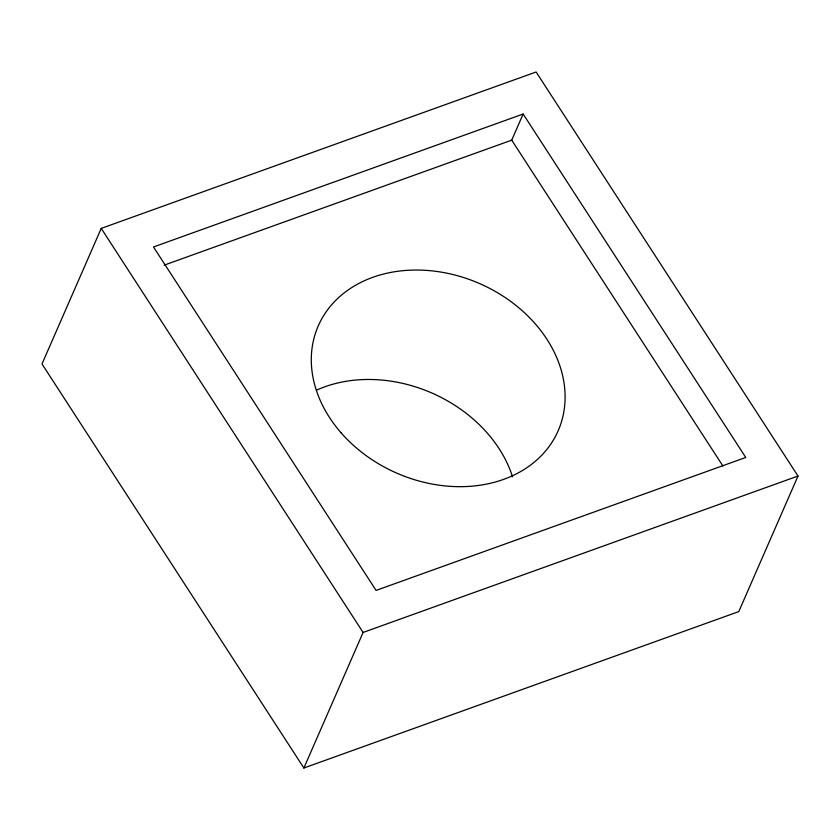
<?xml version="1.0" encoding="UTF-8"?>
<svg xmlns="http://www.w3.org/2000/svg" width="840" height="840" viewBox="0 0 840 840"><rect width="100%" height="100%" fill="white"/><g stroke="black" fill="none" stroke-linecap="round" stroke-linejoin="round"><path stroke-width="1.26" d="M101.231 228.396L42 363.962L303.881 768.012L738.77 611.604L798 476.038L536.12 71.988L101.231 228.396L363.101 632.447L303.881 768.012M164.252 265.125L511.728 140.154L523.142 114.02L745.742 457.464L376.079 590.415L153.489 246.971L523.142 114.02M363.101 632.447L798 476.038M511.728 140.154L722.904 465.99M316.565 390.159A130.914 103.446 23.6 0 1 512.568 476.837M341.156 432.894A130.914 103.446 23.6 0 0 557.55 432.128A130.914 103.446 23.6 0 0 415.884 270.039A130.914 103.446 23.6 0 0 341.156 432.894"/></g></svg>
